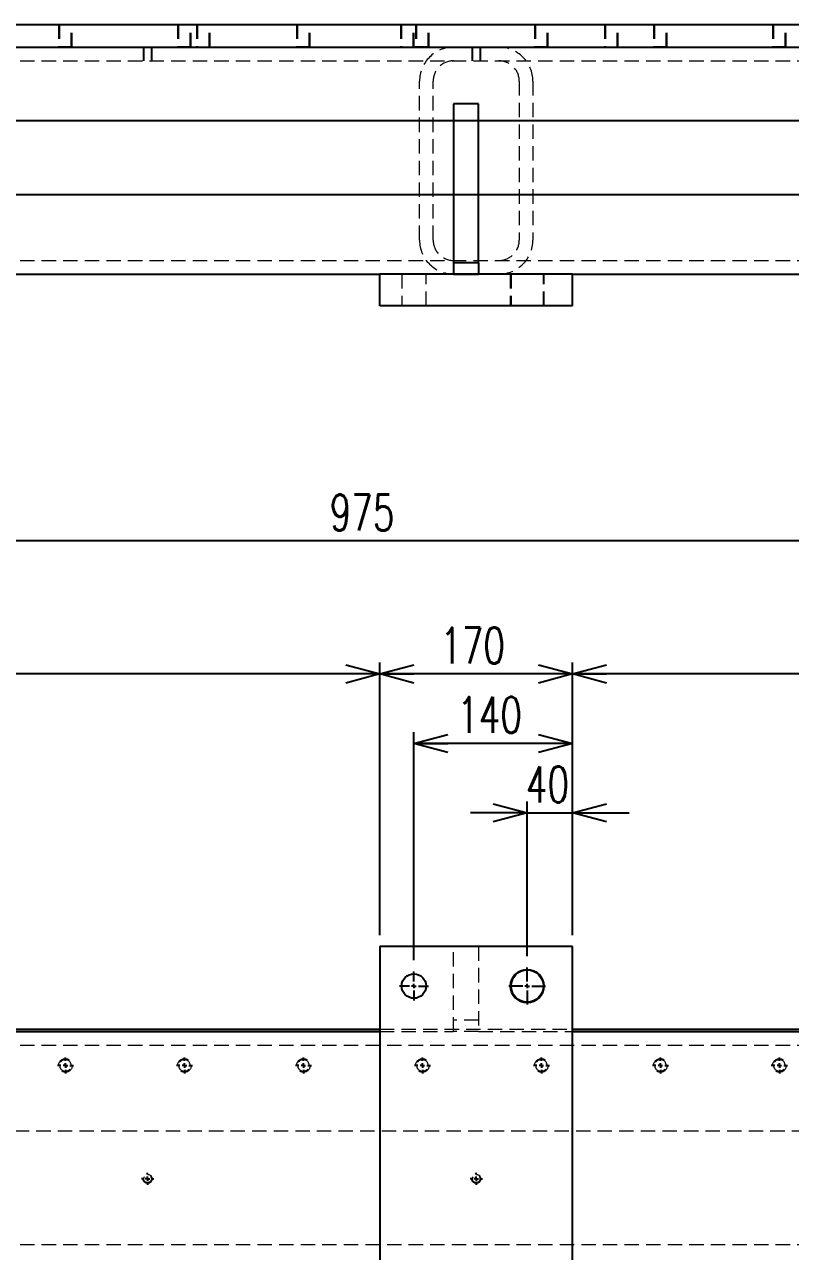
# Model space of a CAD drawing. Header units: millimetres. Extents: x 30 to 8380, y 30 to 5898.
# Drawn here: x 3490 to 4166, y 1887 to 2968 of the extents above; entities that cross this region are included whole.
import ezdxf

# ---------------------------------------------------------------- set-up
doc = ezdxf.new("R2010")
doc.units = ezdxf.units.MM
doc.header["$LTSCALE"] = 10
doc.linetypes.add('HIDDEN', pattern=[1.905, 1.27, -0.635])
doc.layers.add('FORMAT', color=7, linetype='Continuous')
doc.styles.add('SLDTEXTSTYLE0', font='TXT', dxfattribs={"width": 0.7, "bigfont": 'bigfont'})
doc.dimstyles.new('SLDDIMSTYLE1', dxfattribs={"dimtxt": 36.380208, "dimasz": 30, "dimexe": 0, "dimexo": 0.0625, "dimgap": 9.095052, "dimtad": 3, "dimrnd": 1e-09, "dimzin": 12, "dimdsep": 46, "dimtxsty": 'SLDTEXTSTYLE0', "dimblk1": 'OPEN30', "dimblk2": 'OPEN30', "dimsah": 1, "dimcen": 0.09, "dimadec": 0, "dimazin": 3, "dimtfac": 1, "dimtdec": 3, "dimtofl": 0, "dimtmove": 0, "dimatfit": 3, "dimldrblk": 'OPEN30', "dimfxl": 1, "dimfrac": 2, "dimtolj": 1, "dimtzin": 12, "dimarcsym": 0})
doc.dimstyles.new('SLDDIMSTYLE2', dxfattribs={"dimtxt": 36.380208, "dimasz": 30, "dimexe": 0, "dimexo": 0.0625, "dimgap": 9.095052, "dimtad": 3, "dimrnd": 1e-09, "dimzin": 12, "dimdsep": 46, "dimtxsty": 'SLDTEXTSTYLE0', "dimblk1": 'OPEN30', "dimblk2": 'OPEN30', "dimsah": 1, "dimcen": 0.09, "dimadec": 0, "dimazin": 3, "dimtfac": 1, "dimtdec": 3, "dimtmove": 0, "dimatfit": 0, "dimldrblk": 'OPEN30', "dimfxl": 1, "dimfrac": 2, "dimtolj": 1, "dimtzin": 12, "dimarcsym": 0})

# ---------------------------------------------------------------- blocks, each defined once
blk = doc.blocks.new('_Open30')
at = {"color": 0, "linetype": 'ByBlock', "lineweight": -2}
for p, q in [((-1, 0.267949), (0, 0)), ((0, 0), (-1, -0.267949)), ((0, 0), (-1, 0))]:
    blk.add_line(p, q, dxfattribs=at)
blk = doc.blocks.new('_D_5')
at = {"layer": 'FORMAT', "transparency": 16777216}
for p, q in [((3303.6, 2782.2), (3303.6, 2503.2)), ((4278.6, 2782.2), (4278.6, 2503.2)), ((4278.6, 2513.2), (3303.6, 2513.2))]:
    blk.add_line(p, q, dxfattribs=at)
at = {"layer": 'FORMAT', "transparency": 16777216, "xscale": 30, "yscale": 30, "rotation": 180}
blk.add_blockref('_Open30', (3303.6, 2513.2, -530), dxfattribs=at)
at = {"layer": 'FORMAT', "transparency": 16777216, "xscale": 30, "yscale": 30}
blk.add_blockref('_Open30', (4278.6, 2513.2, -530), dxfattribs=at)
at = {"layer": 'FORMAT', "transparency": 16777216, "insert": (3759.3, 2554.1), "char_height": 31.75, "attachment_point": 1, "style": 'SLDTEXTSTYLE0'}
blk.add_mtext('975', dxfattribs=at)
blk = doc.blocks.new('_D_10')
at = {"layer": 'FORMAT', "transparency": 16777216}
for p, q in [((4623.2, 2818.4), (2663.4, 2818.4)), ((2673.4, 2748.4), (2673.4, 2818.4)), ((2923.6, 2748.4), (2663.4, 2748.4))]:
    blk.add_line(p, q, dxfattribs=at)
at = {"layer": 'FORMAT', "transparency": 16777216, "xscale": 30, "yscale": 30}
for p, rotation in [((2673.4, 2818.4, -530), 90), ((2673.4, 2748.4, -530), 270)]:
    blk.add_blockref('_Open30', p, dxfattribs=dict(at, rotation=rotation))
at = {"layer": 'FORMAT', "transparency": 16777216, "insert": (2632.5, 2747), "char_height": 31.75, "attachment_point": 1, "rotation": 90, "style": 'SLDTEXTSTYLE0'}
blk.add_mtext('70', dxfattribs=at)
blk = doc.blocks.new('_D_11')
at = {"layer": 'FORMAT', "transparency": 16777216}
for p, q in [((2673.4, 2883.4), (2673.4, 2942.1)), ((4623.2, 2883.4), (2663.4, 2883.4)), ((2673.4, 2818.4), (2673.4, 2883.4)), ((4623.2, 2818.4), (2663.4, 2818.4))]:
    blk.add_line(p, q, dxfattribs=at)
at = {"layer": 'FORMAT', "transparency": 16777216, "xscale": 30, "yscale": 30}
for p, rotation in [((2673.4, 2883.4, -530), 90), ((2673.4, 2818.4, -530), 270)]:
    blk.add_blockref('_Open30', p, dxfattribs=dict(at, rotation=rotation))
at = {"layer": 'FORMAT', "transparency": 16777216, "insert": (2632.5, 2899.7), "char_height": 31.75, "attachment_point": 1, "rotation": 90, "style": 'SLDTEXTSTYLE0'}
blk.add_mtext('65', dxfattribs=at)
blk = doc.blocks.new('_D_85')
at = {"layer": 'FORMAT', "transparency": 16777216}
for p, q in [((3933.6, 2147), (3933.6, 2283.4)), ((3973.6, 2165.7), (3973.6, 2283.4)), ((3933.6, 2273.4), (3883.6, 2273.4)), ((3933.6, 2273.4), (3973.6, 2273.4)), ((3973.6, 2273.4), (4023.6, 2273.4))]:
    blk.add_line(p, q, dxfattribs=at)
at = {"layer": 'FORMAT', "transparency": 16777216, "xscale": 30, "yscale": 30}
blk.add_blockref('_Open30', (3933.6, 2273.4, -104), dxfattribs=at)
at = {"layer": 'FORMAT', "transparency": 16777216, "xscale": 30, "yscale": 30, "rotation": 180}
blk.add_blockref('_Open30', (3973.6, 2273.4, -104), dxfattribs=at)
at = {"layer": 'FORMAT', "transparency": 16777216, "insert": (3932.4, 2314.4), "char_height": 31.75, "attachment_point": 1, "style": 'SLDTEXTSTYLE0'}
blk.add_mtext('40', dxfattribs=at)
blk = doc.blocks.new('_D_96')
at = {"layer": 'FORMAT', "transparency": 16777216}
for p, q in [((3973.6, 2165.7), (3973.6, 2405.9)), ((4673.6, 2165.7), (4673.6, 2405.9)), ((4673.6, 2395.9), (3973.6, 2395.9))]:
    blk.add_line(p, q, dxfattribs=at)
at = {"layer": 'FORMAT', "transparency": 16777216, "xscale": 30, "yscale": 30, "rotation": 180}
blk.add_blockref('_Open30', (3973.6, 2395.9, -104), dxfattribs=at)
at = {"layer": 'FORMAT', "transparency": 16777216, "xscale": 30, "yscale": 30}
blk.add_blockref('_Open30', (4673.6, 2395.9, -104), dxfattribs=at)
at = {"layer": 'FORMAT', "transparency": 16777216, "insert": (4291.8, 2436.8), "char_height": 31.75, "attachment_point": 1, "style": 'SLDTEXTSTYLE0'}
blk.add_mtext('700', dxfattribs=at)
blk = doc.blocks.new('_D_97')
at = {"layer": 'FORMAT', "transparency": 16777216}
for p, q in [((3803.6, 2165.7), (3803.6, 2405.9)), ((3973.6, 2165.7), (3973.6, 2405.9)), ((3973.6, 2395.9), (3803.6, 2395.9))]:
    blk.add_line(p, q, dxfattribs=at)
at = {"layer": 'FORMAT', "transparency": 16777216, "xscale": 30, "yscale": 30, "rotation": 180}
blk.add_blockref('_Open30', (3803.6, 2395.9, -104), dxfattribs=at)
at = {"layer": 'FORMAT', "transparency": 16777216, "xscale": 30, "yscale": 30}
blk.add_blockref('_Open30', (3973.6, 2395.9, -104), dxfattribs=at)
at = {"layer": 'FORMAT', "transparency": 16777216, "insert": (3856.8, 2436.8), "char_height": 31.75, "attachment_point": 1, "style": 'SLDTEXTSTYLE0'}
blk.add_mtext('170', dxfattribs=at)
blk = doc.blocks.new('_D_98')
at = {"layer": 'FORMAT', "transparency": 16777216}
for p, q in [((3103.6, 2165.7), (3103.6, 2405.9)), ((3803.6, 2165.7), (3803.6, 2405.9)), ((3803.6, 2395.9), (3103.6, 2395.9))]:
    blk.add_line(p, q, dxfattribs=at)
at = {"layer": 'FORMAT', "transparency": 16777216, "xscale": 30, "yscale": 30, "rotation": 180}
blk.add_blockref('_Open30', (3103.6, 2395.9, -104), dxfattribs=at)
at = {"layer": 'FORMAT', "transparency": 16777216, "xscale": 30, "yscale": 30}
blk.add_blockref('_Open30', (3803.6, 2395.9, -104), dxfattribs=at)
at = {"layer": 'FORMAT', "transparency": 16777216, "insert": (3421.8, 2436.8), "char_height": 31.75, "attachment_point": 1, "style": 'SLDTEXTSTYLE0'}
blk.add_mtext('700', dxfattribs=at)
blk = doc.blocks.new('_D_109')
at = {"layer": 'FORMAT', "transparency": 16777216}
for p, q in [((3833.6, 2143.5), (3833.6, 2344.6)), ((3973.6, 2165.7), (3973.6, 2344.6)), ((3973.6, 2334.6), (3833.6, 2334.6))]:
    blk.add_line(p, q, dxfattribs=at)
at = {"layer": 'FORMAT', "transparency": 16777216, "xscale": 30, "yscale": 30, "rotation": 180}
blk.add_blockref('_Open30', (3833.6, 2334.6, -104), dxfattribs=at)
at = {"layer": 'FORMAT', "transparency": 16777216, "xscale": 30, "yscale": 30}
blk.add_blockref('_Open30', (3973.6, 2334.6, -104), dxfattribs=at)
at = {"layer": 'FORMAT', "transparency": 16777216, "insert": (3871.8, 2375.6), "char_height": 31.75, "attachment_point": 1, "style": 'SLDTEXTSTYLE0'}
blk.add_mtext('140', dxfattribs=at)
blk = doc.blocks.new('SW_CENTERMARKSYMBOL_47')
at = {"layer": 'FORMAT', "color": 0}
for p, q in [((521, 0), (517.9, 0)), ((525, 0), (523, 0)), ((525, 4), (525, 7.1)), ((525, 0), (525, 2)), ((525, 0), (525, -2)), ((525, 0), (527, 0)), ((529, 0), (532.1, 0)), ((626, 0), (622.9, 0)), ((630, 0), (628, 0)), ((630, 4), (630, 7.1)), ((630, 0), (630, 2)), ((630, 0), (630, -2)), ((630, 0), (632, 0)), ((634, 0), (637.1, 0)), ((731, 0), (727.9, 0)), ((735, 0), (733, 0)), ((735, 4), (735, 7.1)), ((735, 0), (735, 2)), ((735, 0), (735, -2)), ((735, 0), (737, 0)), ((739, 0), (742.1, 0)), ((836, 0), (832.9, 0)), ((840, 0), (838, 0)), ((840, 4), (840, 7.1)), ((840, 0), (840, 2)), ((840, 0), (840, -2)), ((840, 0), (842, 0)), ((844, 0), (847.1, 0)), ((941, 0), (937.9, 0)), ((945, 0), (943, 0)), ((945, 4), (945, 7.1)), ((945, 0), (945, 2)), ((945, 0), (945, -2)), ((945, 0), (947, 0)), ((949, 0), (952.1, 0)), ((1046, 0), (1042.9, 0)), ((1050, 0), (1048, 0)), ((1050, 4), (1050, 7.1)), ((1050, 0), (1050, 2)), ((1050, 0), (1050, -2)), ((1050, 0), (1052, 0)), ((1054, 0), (1057.1, 0)), ((1151, 0), (1147.9, 0)), ((1155, 0), (1153, 0)), ((1155, 4), (1155, 7.1)), ((1155, 0), (1155, 2)), ((1155, 0), (1155, -2)), ((1155, 0), (1157, 0)), ((1159, 0), (1162.1, 0)), ((525, -4), (525, -7.1)), ((630, -4), (630, -7.1)), ((735, -4), (735, -7.1)), ((840, -4), (840, -7.1)), ((945, -4), (945, -7.1)), ((1050, -4), (1050, -7.1)), ((1155, -4), (1155, -7.1))]:
    blk.add_line(p, q, dxfattribs=at)
blk = doc.blocks.new('SW_CENTERMARKSYMBOL_48')
at = {"layer": 'FORMAT', "color": 0}
for p, q in [((-3774, 715), (-3775.4, 715)), ((-3770, 715), (-3772, 715)), ((-3770, 719), (-3770, 720.4)), ((-3770, 715), (-3770, 717)), ((-3770, 715), (-3770, 713)), ((-3770, 715), (-3768, 715)), ((-3766, 715), (-3764.6, 715)), ((-3484, 715), (-3485.4, 715)), ((-3480, 715), (-3482, 715)), ((-3480, 719), (-3480, 720.4)), ((-3480, 715), (-3480, 717)), ((-3480, 715), (-3480, 713)), ((-3480, 715), (-3478, 715)), ((-3476, 715), (-3474.6, 715)), ((-3770, 711), (-3770, 709.6)), ((-3480, 711), (-3480, 709.6))]:
    blk.add_line(p, q, dxfattribs=at)
blk = doc.blocks.new('SW_CENTERMARKSYMBOL_80')
at = {"layer": 'FORMAT', "color": 0}
for p, q in [((0, 4), (0, 16.25)), ((-4, 0), (-16.25, 0)), ((0, 0), (-2, 0)), ((0, 0), (0, 2)), ((0, 0), (0, -2)), ((0, 0), (2, 0)), ((4, 0), (16.25, 0)), ((0, -4), (0, -16.25))]:
    blk.add_line(p, q, dxfattribs=at)
blk = doc.blocks.new('SW_CENTERMARKSYMBOL_81')
at = {"layer": 'FORMAT', "color": 0}
for p, q in [((0, 4), (0, 12.75)), ((-4, 0), (-12.75, 0)), ((0, 0), (-2, 0)), ((0, 0), (0, 2)), ((0, 0), (0, -2)), ((0, 0), (2, 0)), ((4, 0), (12.75, 0)), ((0, -4), (0, -12.75))]:
    blk.add_line(p, q, dxfattribs=at)

msp = doc.modelspace()

# ---------------------------------------------------------------- linework, layer by layer
at = {"color": 7, "linetype": 'Continuous', "lineweight": 25}
for p, q in [((2953.5727932, 2968.4458742), (7513.5727932, 2968.4458742)), ((2953.5727932, 2948.4458742), (7513.5727932, 2948.4458742)), ((3531.1669075, 2948.4448742), (3520.9786788, 2948.4448742)), ((3636.1669075, 2948.4448742), (3625.9786788, 2948.4448742)), ((3741.1669075, 2948.4448742), (3730.9786788, 2948.4448742)), ((3846.1669075, 2948.4448742), (3835.9786788, 2948.4448742)), ((3951.1669075, 2948.4448742), (3940.9786788, 2948.4448742)), ((4056.1669075, 2948.4448742), (4045.9786788, 2948.4448742)), ((4161.1669075, 2948.4448742), (4150.9786788, 2948.4448742)), ((3890.5727932, 2898.4458742), (3868.5727932, 2898.4458742)), ((3868.5727932, 2898.4458742), (3868.5727932, 2758.4458742)), ((3890.5727932, 2758.4458742), (3890.5727932, 2898.4458742)), ((3890.5727932, 2758.4458742), (3868.5727932, 2758.4458742)), ((3868.5727932, 2758.4458742), (3868.5727932, 2748.4458742)), ((3890.5727932, 2758.4458742), (3890.5727932, 2748.4458742)), ((3103.5727932, 2748.4458742), (3803.5727932, 2748.4458742)), ((3803.5727932, 2720.4458742), (3803.5727932, 2748.4458742)), ((3973.5727932, 2748.4458742), (3803.5727932, 2748.4458742)), ((3868.5727932, 2748.4458742), (3890.5727932, 2748.4458742)), ((3973.5727932, 2748.4458742), (4673.5727932, 2748.4458742)), ((3973.5727932, 2720.4458742), (3973.5727932, 2748.4458742)), ((3973.5727932, 2720.4458742), (3803.5727932, 2720.4458742)), ((3973.5727932, 2155.7070857), (3803.5727932, 2155.7070857)), ((3803.5727932, 2155.7070857), (3803.5727932, 945.7070857)), ((3973.5727932, 945.7070857), (3973.5727932, 2155.7070857)), ((3103.5727932, 2082.7070857), (3803.5727932, 2082.7070857)), ((3103.5727932, 2080.7070857), (3803.5727932, 2080.7070857)), ((3973.5727932, 2082.7070857), (4673.5727932, 2082.7070857)), ((3973.5727932, 2080.7070857), (4673.5727932, 2080.7070857))]:
    msp.add_line(p, q, dxfattribs=at)
at = {"color": 7, "linetype": 'HIDDEN', "lineweight": 18}
for p, q in [((3520.0727932, 2968.4458742), (3520.0727932, 2948.4458742)), ((3520.9727932, 2968.4458742), (3520.9727932, 2948.4458742)), ((3531.1727932, 2948.4458742), (3531.1727932, 2968.4458742)), ((3532.0727932, 2948.4458742), (3532.0727932, 2968.4458742)), ((3625.0727932, 2968.4458742), (3625.0727932, 2948.4458742)), ((3625.9727932, 2968.4458742), (3625.9727932, 2948.4458742)), ((3636.1727932, 2948.4458742), (3636.1727932, 2968.4458742)), ((3637.0727932, 2948.4458742), (3637.0727932, 2968.4458742)), ((3641.7727932, 2968.4458742), (3641.7727932, 2948.4458742)), ((3642.6727932, 2968.4458742), (3642.6727932, 2948.4458742)), ((3652.8727932, 2948.4458742), (3652.8727932, 2968.4458742)), ((3653.7727932, 2948.4458742), (3653.7727932, 2968.4458742)), ((3730.0727932, 2968.4458742), (3730.0727932, 2948.4458742)), ((3730.9727932, 2968.4458742), (3730.9727932, 2948.4458742)), ((3741.1727932, 2948.4458742), (3741.1727932, 2968.4458742)), ((3742.0727932, 2948.4458742), (3742.0727932, 2968.4458742)), ((3821.7727932, 2968.4458742), (3821.7727932, 2948.4458742)), ((3822.6727932, 2968.4458742), (3822.6727932, 2948.4458742)), ((3832.8727932, 2948.4458742), (3832.8727932, 2968.4458742)), ((3833.7727932, 2948.4458742), (3833.7727932, 2968.4458742)), ((3835.0727932, 2968.4458742), (3835.0727932, 2948.4458742)), ((3835.9727932, 2968.4458742), (3835.9727932, 2948.4458742)), ((3846.1727932, 2948.4458742), (3846.1727932, 2968.4458742)), ((3847.0727932, 2948.4458742), (3847.0727932, 2968.4458742)), ((3940.0727932, 2968.4458742), (3940.0727932, 2948.4458742)), ((3940.9727932, 2968.4458742), (3940.9727932, 2948.4458742)), ((3951.1727932, 2948.4458742), (3951.1727932, 2968.4458742)), ((3952.0727932, 2948.4458742), (3952.0727932, 2968.4458742)), ((4001.7727932, 2968.4458742), (4001.7727932, 2948.4458742)), ((4002.6727932, 2968.4458742), (4002.6727932, 2948.4458742)), ((4012.8727932, 2948.4458742), (4012.8727932, 2968.4458742)), ((4013.7727932, 2948.4458742), (4013.7727932, 2968.4458742)), ((4045.0727932, 2968.4458742), (4045.0727932, 2948.4458742)), ((4045.9727932, 2968.4458742), (4045.9727932, 2948.4458742)), ((4056.1727932, 2948.4458742), (4056.1727932, 2968.4458742)), ((4057.0727932, 2948.4458742), (4057.0727932, 2968.4458742)), ((4150.0727932, 2968.4458742), (4150.0727932, 2948.4458742)), ((4150.9727932, 2968.4458742), (4150.9727932, 2948.4458742)), ((4161.1727932, 2948.4458742), (4161.1727932, 2968.4458742)), ((4162.0727932, 2948.4458742), (4162.0727932, 2968.4458742)), ((3520.9727932, 2948.4458742), (3520.9727932, 2948.4448742)), ((3520.9727932, 2948.4448742), (3520.9786788, 2948.4448742)), ((3531.1669075, 2948.4448742), (3531.1727932, 2948.4448742)), ((3531.1727932, 2948.4448742), (3531.1727932, 2948.4458742)), ((3594.5727932, 2948.4458742), (3594.5727932, 2936.4458742)), ((3595.1727932, 2948.4458742), (3595.1727932, 2936.4458742)), ((3601.9727932, 2936.4458742), (3601.9727932, 2948.4458742)), ((3602.5727932, 2936.4458742), (3602.5727932, 2948.4458742)), ((3625.9727932, 2948.4458742), (3625.9727932, 2948.4448742)), ((3625.9727932, 2948.4448742), (3625.9786788, 2948.4448742)), ((3636.1669075, 2948.4448742), (3636.1727932, 2948.4448742)), ((3636.1727932, 2948.4448742), (3636.1727932, 2948.4458742)), ((3730.9727932, 2948.4458742), (3730.9727932, 2948.4448742)), ((3730.9727932, 2948.4448742), (3730.9786788, 2948.4448742)), ((3741.1669075, 2948.4448742), (3741.1727932, 2948.4448742)), ((3741.1727932, 2948.4448742), (3741.1727932, 2948.4458742)), ((3835.9727932, 2948.4458742), (3835.9727932, 2948.4448742)), ((3835.9727932, 2948.4448742), (3835.9786788, 2948.4448742)), ((3846.1669075, 2948.4448742), (3846.1727932, 2948.4448742)), ((3846.1727932, 2948.4448742), (3846.1727932, 2948.4458742)), ((3884.5727932, 2948.4458742), (3884.5727932, 2936.4458742)), ((3885.1727932, 2948.4458742), (3885.1727932, 2936.4458742)), ((3891.9727932, 2936.4458742), (3891.9727932, 2948.4458742)), ((3892.5727932, 2936.4458742), (3892.5727932, 2948.4458742)), ((3940.9727932, 2948.4458742), (3940.9727932, 2948.4448742)), ((3940.9727932, 2948.4448742), (3940.9786788, 2948.4448742)), ((3951.1669075, 2948.4448742), (3951.1727932, 2948.4448742)), ((3951.1727932, 2948.4448742), (3951.1727932, 2948.4458742)), ((4045.9727932, 2948.4458742), (4045.9727932, 2948.4448742)), ((4045.9727932, 2948.4448742), (4045.9786788, 2948.4448742)), ((4056.1669075, 2948.4448742), (4056.1727932, 2948.4448742)), ((4056.1727932, 2948.4448742), (4056.1727932, 2948.4458742)), ((4150.9727932, 2948.4458742), (4150.9727932, 2948.4448742)), ((4150.9727932, 2948.4448742), (4150.9786788, 2948.4448742)), ((4161.1669075, 2948.4448742), (4161.1727932, 2948.4448742)), ((4161.1727932, 2948.4448742), (4161.1727932, 2948.4458742)), ((2933.5727932, 2936.4458742), (7513.5727932, 2936.4458742)), ((3838.5727932, 2778.4458742), (3838.5727932, 2918.4458742)), ((3850.5727932, 2778.4458742), (3850.5727932, 2918.4458742)), ((3926.5727932, 2918.4458742), (3926.5727932, 2778.4458742)), ((3938.5727932, 2918.4458742), (3938.5727932, 2778.4458742)), ((2933.5727932, 2760.4458742), (7513.5727932, 2760.4458742)), ((3822.8227932, 2748.4458742), (3822.8227932, 2720.4458742)), ((3844.3227932, 2720.4458742), (3844.3227932, 2748.4458742)), ((3918.5727932, 2748.4458742), (3918.5727932, 2720.4458742)), ((3919.3227932, 2748.4458742), (3919.3227932, 2720.4458742)), ((3947.8227932, 2720.4458742), (3947.8227932, 2748.4458742)), ((3948.5727932, 2720.4458742), (3948.5727932, 2748.4458742)), ((3868.5727932, 2080.7070857), (3868.5727932, 2155.7070857)), ((3890.5727932, 2155.7070857), (3890.5727932, 2080.7070857)), ((3890.5727932, 2090.7070857), (3868.5727932, 2090.7070857)), ((3803.5727932, 2082.7070857), (3973.5727932, 2082.7070857)), ((3803.5727932, 2080.7070857), (3868.5727932, 2080.7070857)), ((3890.5727932, 2080.7070857), (3868.5727932, 2080.7070857)), ((3890.5727932, 2080.7070857), (3973.5727932, 2080.7070857)), ((2933.5727932, 2068.7070857), (7513.5727932, 2068.7070857)), ((7513.5727932, 1992.7070857), (2953.5727932, 1992.7070857)), ((2933.5727932, 1892.7070857), (7513.5727932, 1892.7070857))]:
    msp.add_line(p, q, dxfattribs=at)
at = {"color": 7, "linetype": 'Continuous', "lineweight": 25}
for centre, radius in [((3833.5727932, 2120.7070857), 10.75), ((3933.5727932, 2120.7070857), 14.25)]:
    msp.add_circle(centre, radius, dxfattribs=at)
at = {"color": 7, "linetype": 'Continuous', "lineweight": 18}
msp.add_circle((3933.5727932, 2120.7070857), 15, dxfattribs=at)
at = {"color": 7, "linetype": 'HIDDEN', "lineweight": 18}
for centre, radius in [((3526.0727932, 2050.7070857), 6), ((3631.0727932, 2050.7070857), 6), ((3736.0727932, 2050.7070857), 6), ((3841.0727932, 2050.7070857), 6), ((3946.0727932, 2050.7070857), 6), ((4051.0727932, 2050.7070857), 6), ((4156.0727932, 2050.7070857), 6), ((3598.5727932, 1950.7070857), 4), ((3598.5727932, 1950.7070857), 3.4), ((3888.5727932, 1950.7070857), 4), ((3888.5727932, 1950.7070857), 3.4)]:
    msp.add_circle(centre, radius, dxfattribs=at)
for centre, radius, start, end in [((3868.5727932, 2918.4458742), 30, 90, 180), ((3908.5727932, 2918.4458742), 30, 0, 90), ((3868.5727932, 2918.4458742), 18, 90, 180), ((3908.5727932, 2918.4458742), 18, 0, 90), ((3868.5727932, 2778.4458742), 30, 180, 270), ((3868.5727932, 2778.4458742), 18, 180, 270), ((3908.5727932, 2778.4458742), 30, 270, 0), ((3908.5727932, 2778.4458742), 18, 270, 0), ((3526.0727932, 2050.7070857), 5.1, 2.7529072088, 177.2470927912), ((3631.0727932, 2050.7070857), 5.1, 2.7529072088, 177.2470927912), ((3736.0727932, 2050.7070857), 5.1, 2.7529072088, 177.2470927912), ((3841.0727932, 2050.7070857), 5.1, 2.7529072088, 177.2470927912), ((3946.0727932, 2050.7070857), 5.1, 2.7529072088, 177.2470927912), ((4051.0727932, 2050.7070857), 5.1, 2.7529072089, 177.2470927911), ((4156.0727932, 2050.7070857), 5.1, 2.7529072089, 177.2470927911), ((3526.0727932, 2050.7070857), 5.1, 177.2470927912, 2.7529072088), ((3631.0727932, 2050.7070857), 5.1, 177.2470927912, 2.7529072088), ((3736.0727932, 2050.7070857), 5.1, 177.2470927912, 2.7529072088), ((3841.0727932, 2050.7070857), 5.1, 177.2470927912, 2.7529072088), ((3946.0727932, 2050.7070857), 5.1, 177.2470927912, 2.7529072088), ((4051.0727932, 2050.7070857), 5.1, 177.2470927911, 2.7529072089), ((4156.0727932, 2050.7070857), 5.1, 177.2470927911, 2.7529072089)]:
    msp.add_arc(centre, radius, start, end, dxfattribs=at)
for points in [[(3835.9786788, 2050.9520326), (3835.9747563, 2050.8704564), (3835.9727932, 2050.7887589), (3835.9727932, 2050.7070857)], [(3846.1727932, 2050.7070857), (3846.1727932, 2050.7887589), (3846.17083, 2050.8704564), (3846.1669075, 2050.9520326)]]:
    msp.add_open_spline(points, degree=3, dxfattribs=at)

# ---------------------------------------------------------------- block references
at = {"layer": 'FORMAT'}
for name, p in [('SW_CENTERMARKSYMBOL_81', (3833.5727932, 2120.7070857)), ('SW_CENTERMARKSYMBOL_80', (3933.5727932, 2120.7070857)), ('SW_CENTERMARKSYMBOL_47', (3001.0727932, 2050.7070857)), ('SW_CENTERMARKSYMBOL_48', (7368.5727932, 1235.7070857))]:
    msp.add_blockref(name, p, dxfattribs=at)

# ---------------------------------------------------------------- dimensions: what is measured, and where the dimension line sits
for base, p1, p2, picture, middle in [((2673.4434151, 2883.4458742), (4633.1727932, 2818.4458742), (4633.1727932, 2883.4458742), '_D_11', (2673.4434151, 2920.8949138)), ((2673.4434151, 2818.4458742), (2933.5727932, 2748.4458742), (4633.1727932, 2818.4458742), '_D_10', (2673.4434151, 2768.1753694))]:
    dim = msp.add_linear_dim(base=base, p1=p1, p2=p2, angle=90, dimstyle='SLDDIMSTYLE1', dxfattribs=at)
    dim.commit()
    dim.dimension.update_dxf_attribs({"geometry": picture, "text_midpoint": middle, "dimtype": 160})
for base, p1, p2, dimstyle, picture, middle in [((3303.5727932, 2513.1741305), (4278.5727932, 2792.1958742), (3303.5727932, 2792.1958742), 'SLDDIMSTYLE1', '_D_5', (3791.0727932, 2513.1741305)), ((3103.5727932, 2395.8988257), (3803.5727932, 2155.7070857), (3103.5727932, 2155.7070857), 'SLDDIMSTYLE1', '_D_98', (3453.5727932, 2395.8988257)), ((3803.5727932, 2395.8988257), (3973.5727932, 2155.7070857), (3803.5727932, 2155.7070857), 'SLDDIMSTYLE1', '_D_97', (3888.5727932, 2395.8988257)), ((3973.5727932, 2395.8988257), (4673.5727932, 2155.7070857), (3973.5727932, 2155.7070857), 'SLDDIMSTYLE1', '_D_96', (4323.5727932, 2395.8988257)), ((3833.5727932, 2334.6315186), (3973.5727932, 2155.7070857), (3833.5727932, 2133.4570857), 'SLDDIMSTYLE1', '_D_109', (3903.5727932, 2334.6315186)), ((3973.5727932, 2273.4392825), (3933.5727932, 2136.9570857), (3973.5727932, 2155.7070857), 'SLDDIMSTYLE2', '_D_85', (3953.5727932, 2273.4392825))]:
    dim = msp.add_linear_dim(base=base, p1=p1, p2=p2, dimstyle=dimstyle, dxfattribs=at)
    dim.commit()
    dim.dimension.update_dxf_attribs({"geometry": picture, "text_midpoint": middle, "dimtype": 160})

doc.saveas('drawing.dxf')
